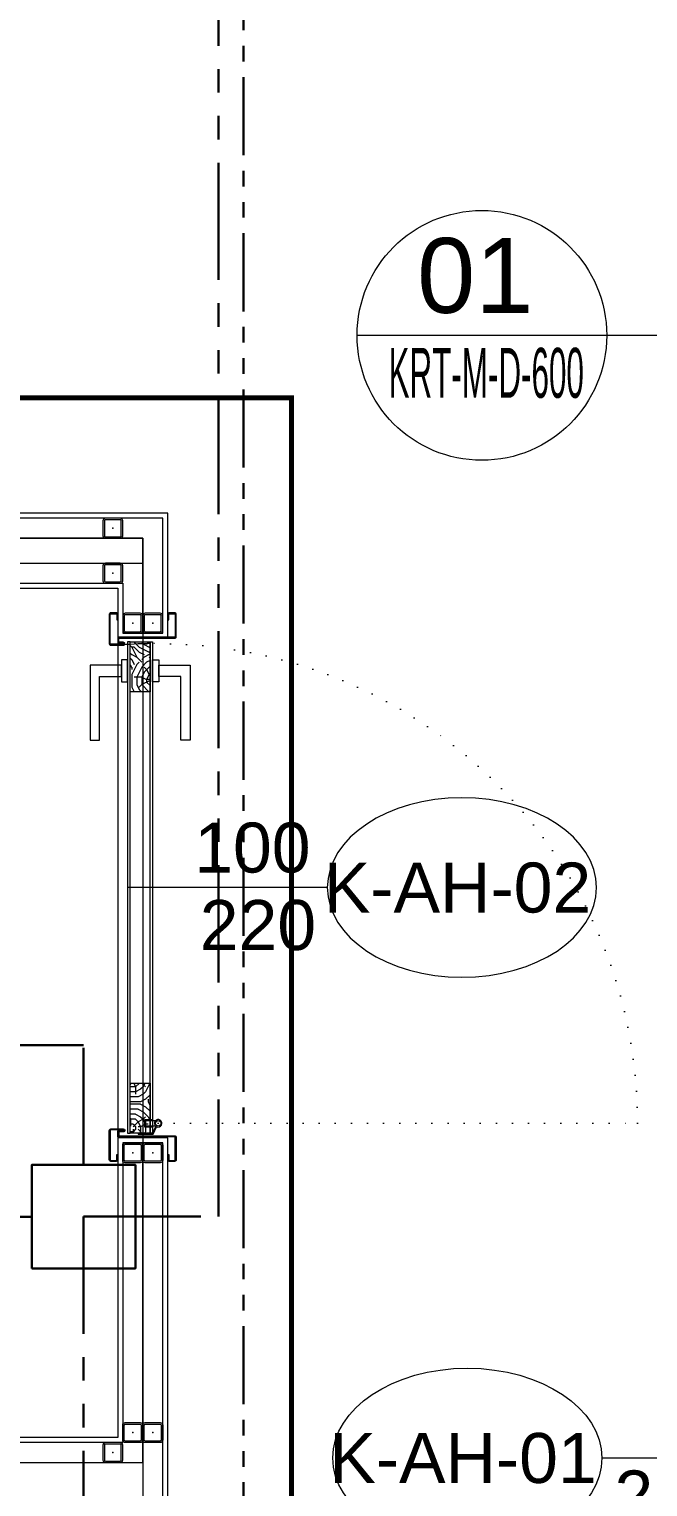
# Model space of a CAD drawing. Extents: x -1299 to 23780, y -3010 to 8106.
# Drawn here: x 1369.7 to 1493.7, y 540.1 to 831.9 of the extents above; entities that cross this region are included whole.
import ezdxf
from ezdxf.enums import TextEntityAlignment as Align

# ---------------------------------------------------------------- set-up
doc = ezdxf.new("R2010")
doc.units = 0
doc.header["$LTSCALE"] = 25
doc.header["$MEASUREMENT"] = 0
for name, pattern in [('DOT2', [0.125, 0, -0.125]), ('HIDDEN', [0.375, 0.25, -0.125]), ('HIDDEN2', [4.7625, 3.175, -1.5875]), ('PHANTOM2', [1.25, 0.625, -0.125, 0.125, -0.125, 0.125, -0.125])]:
    doc.linetypes.add(name, pattern=pattern)
doc.layers.get('0').update_dxf_attribs({"color": 9, "lineweight": 9})
for name, color, linetype, lineweight in [('06D', 9, 'Continuous', 9), ('09', 9, 'Continuous', 9), ('10', 9, 'Continuous', 9), ('11', 9, 'Continuous', 9), ('12', 9, 'Continuous', 9), ('20', 9, 'DOT2', 9), ('21', 9, 'Continuous', 9), ('22', 8, 'Continuous', 9), ('35', 9, 'Continuous', 9), ('40B', 9, 'Continuous', 9), ('E-KABLO', 7, 'Continuous', 30), ('E-MESH TAVAN', 1, 'Continuous', 30), ('E-YAZI', 7, 'Continuous', 30)]:
    doc.layers.add(name, color=color, linetype=linetype, lineweight=lineweight)
doc.styles.add('Arial', font='arial.ttf', dxfattribs={"height": 2.5})

# ---------------------------------------------------------------- blocks, each defined once
blk = doc.blocks.new('0_doorno')
blk.add_lwpolyline([(4.5, 0), (12.5, 0)])
blk.add_ellipse((-0.891, 0), major_axis=(-5.391, 0), ratio=0.666667)
at = {"style": 'Arial'}
blk.add_attdef('YUKSEKLIK', text='', height=2, dxfattribs=at).set_placement((5, 12.3), align=Align.TOP_LEFT)
blk.add_attdef('KAPINO', text='', height=2, dxfattribs=at).set_placement((0, 0), align=Align.MIDDLE)
blk.add_attdef('GENISLIK', text='', height=2, dxfattribs=at).set_placement((5, -3.789), align=Align.BOTTOM_LEFT)
blk = doc.blocks.new('0_detailbox1')
blk.add_lwpolyline([(10.411, -2.5), (7.911, 0), (-5, 0)])
blk.add_circle((0, 0), 5)
at = {"style": 'Arial'}
blk.add_attdef('DETAYADI', text='', height=3, dxfattribs=at).set_placement((0, 0), align=Align.BOTTOM_CENTER)
blk.add_attdef('PAFTAADI', text='', height=2, dxfattribs=at).set_placement((0, -0.5), align=Align.TOP_CENTER)
blk = doc.blocks.new('Prf-40x40')
for points in [[(1.5, -2), (-1.5, -2, -0.414214), (-2, -1.5), (-2, 1.5, -0.414214), (-1.5, 2), (1.5, 2, -0.414214), (2, 1.5), (2, -1.5, -0.414214)], [(1.5, -1.7), (-1.5, -1.7, -0.414214), (-1.7, -1.5), (-1.7, 1.5, -0.414214), (-1.5, 1.7), (1.5, 1.7, -0.414214), (1.7, 1.5), (1.7, -1.5, -0.414214)]]:
    blk.add_lwpolyline(points, format="xyb", close=True)
blk.add_point((0, 0))
blk = doc.blocks.new('ah 2')
at = {"layer": '09'}
h = blk.add_hatch(dxfattribs=at)
h.set_pattern_fill('LOGEND', color=256, scale=10, style=0)
h.set_pattern_definition([(7e-15, (-99172.062, -3197.198), (10, 10), [3, -7]), (7e-15, (-99172.062, -3196.698), (10, 10), [3, -7]), (7e-15, (-99171.562, -3195.698), (10, 10), [2, -8]), (7e-15, (-99171.062, -3194.698), (10, 10), [1.5, -8.5]), (7e-15, (-99171.062, -3193.698), (10, 10), [1, -9]), (7e-15, (-99173.562, -3192.698), (10, 10), [0.5, -2.5, 0.5, -6.5]), (7e-15, (-99172.062, -3192.198), (10, 10), [0.5, -4, 1.5, -4]), (7e-15, (-99170.062, -3191.698), (10, 10), [0.5, -0.5, 0.5, -8.5]), (7e-15, (-99170.562, -3191.198), (10, 10), [0.5, -9.5]), (7e-15, (-99171.062, -3190.198), (10, 10), [1.5, -8.5]), (7e-15, (-99171.062, -3189.198), (10, 10), [2, -8]), (7e-15, (-99171.562, -3188.198), (10, 10), [2.5, -3, 0.5, -4]), (90, (-99175.562, -3194.198), (-10, 10), [0.5, -1, 2.5, -6]), (90, (-99175.062, -3193.198), (-10, 10), [0.5, -0.5, 1.5, -7.5]), (90, (-99174.562, -3189.198), (-10, 10), [1, -9]), (90, (-99174.062, -3193.198), (-10, 10), [2, -3, 0.5, -4.5]), (90, (-99173.562, -3187.698), (-10, 10), [0.5, -9.5]), (90, (-99173.062, -3192.698), (-10, 10), [1.5, -8.5]), (90, (-99172.062, -3192.198), (-10, 10), [1, -9]), (90, (-99171.062, -3192.198), (-10, 10), [0.5, -1.5, 1.5, -6.5]), (90, (-99170.562, -3191.698), (-10, 10), [0.5, -9.5]), (90, (-99170.062, -3193.698), (-10, 10), [1.4, -8.6]), (90, (-99169.562, -3195.698), (-10, 10), [1, -9]), (90, (-99168.562, -3191.698), (-10, 10), [0.5, -9.5]), (90, (-99167.562, -3192.198), (-10, 10), [1.5, -8.5]), (90, (-99166.562, -3192.198), (-10, 10), [1.5, -8.5]), (45, (-99168.062, -3196.1976), (1e-15, 10), [0.7071, -0.7071, 0.7071, -12.0208356]), (45, (-99170.062, -3193.6976), (1e-15, 10), [1.4142, -12.7279356]), (45, (-99174.062, -3188.6976), (1e-15, 10), [1.4142, -12.7279356]), (45, (-99172.062, -3191.1976), (1e-15, 10), [1.4142, -12.7279356]), (45, (-99171.562, -3193.1976), (1e-15, 10), [1.4142, -12.7279356]), (45, (-99168.562, -3195.1976), (1e-15, 10), [1.4142, -12.7279356]), (45, (-99169.562, -3194.6976), (1e-15, 10), [2.12132, -12.0208156]), (45, (-99172.562, -3190.1976), (1e-15, 10), [0.7071, -13.4350356]), (45, (-99173.062, -3189.1976), (1e-15, 10), [0.7071, -13.4350356]), (45, (-99169.062, -3189.1976), (1e-15, 10), [0.7071, -13.4350356]), (45, (-99173.062, -3194.1976), (1e-15, 10), [0.7071, -13.4350356]), (45, (-99167.562, -3190.6976), (1e-15, 10), [0.7071, -13.4350356]), (45, (-99171.062, -3191.6976), (1e-15, 10), [0.7071, -13.4350356]), (45, (-99170.062, -3190.6976), (1e-15, 10), [0.7071, -13.4350356]), (135, (-99170.562, -3192.6976), (-10, 1e-15), [0.7071, -0.7071, 2.12132, -10.6066156]), (135, (-99169.062, -3192.6976), (-10, 1e-15), [0.7071, -13.4350356]), (135, (-99169.062, -3196.1976), (-10, 1e-15), [0.7071, -13.4350356]), (135, (-99171.062, -3193.6976), (-10, 1e-15), [0.7071, -13.4350356]), (135, (-99169.562, -3191.6976), (-10, 1e-15), [0.7071, -13.4350356]), (135, (-99172.062, -3194.1976), (-10, 1e-15), [0.7071, -13.4350356]), (135, (-99168.062, -3194.1976), (-10, 1e-15), [0.7071, -13.4350356]), (135, (-99175.062, -3197.1976), (-10, 1e-15), [0.7071, -13.4350356]), (135, (-99174.562, -3196.6976), (-10, 1e-15), [1.4142, -12.7279356]), (135, (-99174.062, -3196.1976), (-10, 1e-15), [1.4142, -12.7279356]), (135, (-99173.062, -3196.1976), (-10, 1e-15), [1.4142, -12.7279356]), (135, (-99172.562, -3195.1976), (-10, 1e-15), [1.4142, -12.7279356]), (135, (-99168.562, -3191.1976), (-10, 1e-15), [1.4142, -12.7279356]), (135, (-99166.562, -3196.1976), (-10, 1e-15), [1.4142, -12.7279356]), (135, (-99166.062, -3188.1976), (-10, 1e-15), [1.4142, -12.7279356]), (135, (-99166.062, -3189.1976), (-10, 1e-15), [1.4142, -12.7279356]), (135, (-99167.062, -3189.6976), (-10, 1e-15), [1.4142, -12.7279356]), (135, (-99174.062, -3189.6976), (-10, 1e-15), [2.12132, -12.0208156]), (135, (-99167.562, -3190.6976), (-10, 1e-15), [2.12132, -12.0208156]), (26.565051, (-99173.062, -3187.6976), (10, 4e-09), [1.118, -21.2426798]), (26.565051, (-99173.062, -3192.6976), (10, 4e-09), [1.118, -21.2426798]), (26.565051, (-99172.062, -3189.6976), (10, 4e-09), [1.118, -21.2426798]), (26.565051, (-99169.062, -3196.6976), (10, 4e-09), [1.118, -21.2426798]), (26.565051, (-99169.562, -3195.6976), (10, 4e-09), [1.118, -21.2426798]), (26.565051, (-99172.562, -3193.6976), (10, 4e-09), [1.118, -21.2426798]), (26.565051, (-99172.562, -3188.6976), (10, 4e-09), [1.118, -21.2426798]), (26.565051, (-99169.562, -3191.6976), (10, 4e-09), [2.236, -20.1246798]), (63.434949, (-99169.562, -3190.1976), (5e-10, 10), [1.118, -21.2426798]), (63.434949, (-99168.062, -3193.1976), (5e-10, 10), [1.118, -21.2426798]), (63.434949, (-99173.062, -3191.1976), (5e-10, 10), [1.118, -21.2426798]), (63.434949, (-99175.062, -3190.6976), (5e-10, 10), [1.118, -21.2426798]), (63.434949, (-99169.062, -3192.6976), (5e-10, 10), [1.118, -21.2426798]), (63.434949, (-99170.062, -3192.6976), (5e-10, 10), [1.118, -21.2426798]), (63.434949, (-99174.062, -3191.1976), (5e-10, 10), [2.236, -20.1246798]), (63.434949, (-99166.562, -3194.6976), (5e-10, 10), [2.236, -20.1246798]), (63.434949, (-99167.562, -3194.1976), (5e-10, 10), [2.236, -20.1246798]), (116.565051, (-99175.562, -3195.6976), (-4e-09, 10), [1.118, -21.2426798]), (116.565051, (-99175.562, -3190.1976), (-4e-09, 10), [1.118, -21.2426798]), (116.565051, (-99173.562, -3197.1976), (-4e-09, 10), [1.118, -21.2426798]), (116.565051, (-99174.562, -3188.1976), (-4e-09, 10), [1.118, -21.2426798]), (116.565051, (-99173.562, -3194.1976), (-4e-09, 10), [1.118, -21.2426798]), (116.565051, (-99171.562, -3193.1976), (-4e-09, 10), [1.118, -21.2426798]), (116.565051, (-99170.562, -3191.1976), (-4e-09, 10), [1.118, -21.2426798]), (116.565051, (-99175.062, -3195.1976), (3.21e-06, 10.0000016), [1.118, -21.2426798]), (116.565051, (-99172.562, -3193.6976), (-4e-09, 10), [1.118, -21.2426798]), (116.565051, (-99169.562, -3194.6976), (-4e-09, 10), [1.118, -21.2426798]), (116.565051, (-99168.562, -3193.6976), (-4e-09, 10), [1.118, -21.2426798]), (116.565051, (-99166.562, -3190.6976), (-4e-09, 10), [1.118, -21.2426798]), (116.565051, (-99174.062, -3187.6976), (-4e-09, 10), [1.118, -21.2426798]), (116.565051, (-99175.562, -3188.1976), (-4e-09, 10), [2.236, -20.1246798]), (116.565051, (-99174.062, -3195.1976), (-4e-09, 10), [2.236, -20.1246798]), (153.434949, (-99175.562, -3196.6976), (-10, 5e-10), [1.118, -21.2426798]), (153.434949, (-99167.062, -3197.1976), (-10, 5e-10), [1.118, -21.2426798]), (153.434949, (-99167.562, -3192.1976), (-10, 5e-10), [1.118, -21.2426798]), (153.434949, (-99171.562, -3195.6976), (-10, 5e-10), [1.118, -21.2426798]), (153.434949, (-99172.062, -3196.6976), (-10, 5e-10), [1.118, -21.2426798]), (153.434949, (-99171.062, -3194.6976), (-10, 5e-10), [1.118, -21.2426798]), (153.434949, (-99168.062, -3188.6976), (-10, 5e-10), [1.118, -21.2426798]), (153.434949, (-99167.062, -3188.1976), (-10, 5e-10), [2.236, -20.1246798])])
h.paths.add_polyline_path([(-0.76, -5.77), (3.24, -5.77), (3.24, 4.23), (-0.76, 4.23)])
h = blk.add_hatch(dxfattribs=at)
h.set_pattern_fill('LOGEND', color=256, scale=10, style=0)
h.set_pattern_definition([(7e-15, (-99166.77, -3197.198), (10, 10), [3, -7]), (7e-15, (-99166.77, -3196.698), (10, 10), [3, -7]), (7e-15, (-99166.27, -3195.698), (10, 10), [2, -8]), (7e-15, (-99165.77, -3194.698), (10, 10), [1.5, -8.5]), (7e-15, (-99165.77, -3193.698), (10, 10), [1, -9]), (7e-15, (-99168.27, -3192.698), (10, 10), [0.5, -2.5, 0.5, -6.5]), (7e-15, (-99166.77, -3192.198), (10, 10), [0.5, -4, 1.5, -4]), (7e-15, (-99164.77, -3191.698), (10, 10), [0.5, -0.5, 0.5, -8.5]), (7e-15, (-99165.27, -3191.198), (10, 10), [0.5, -9.5]), (7e-15, (-99165.77, -3190.198), (10, 10), [1.5, -8.5]), (7e-15, (-99165.77, -3189.198), (10, 10), [2, -8]), (7e-15, (-99166.27, -3188.198), (10, 10), [2.5, -3, 0.5, -4]), (90, (-99170.27, -3194.198), (-10, 10), [0.5, -1, 2.5, -6]), (90, (-99169.77, -3193.198), (-10, 10), [0.5, -0.5, 1.5, -7.5]), (90, (-99169.27, -3189.198), (-10, 10), [1, -9]), (90, (-99168.77, -3193.198), (-10, 10), [2, -3, 0.5, -4.5]), (90, (-99168.27, -3187.698), (-10, 10), [0.5, -9.5]), (90, (-99167.77, -3192.698), (-10, 10), [1.5, -8.5]), (90, (-99166.77, -3192.198), (-10, 10), [1, -9]), (90, (-99165.77, -3192.198), (-10, 10), [0.5, -1.5, 1.5, -6.5]), (90, (-99165.27, -3191.698), (-10, 10), [0.5, -9.5]), (90, (-99164.77, -3193.698), (-10, 10), [1.4, -8.6]), (90, (-99164.27, -3195.698), (-10, 10), [1, -9]), (90, (-99163.27, -3191.698), (-10, 10), [0.5, -9.5]), (90, (-99162.27, -3192.198), (-10, 10), [1.5, -8.5]), (90, (-99161.27, -3192.198), (-10, 10), [1.5, -8.5]), (45, (-99162.7704, -3196.1976), (1e-15, 10), [0.7071, -0.7071, 0.7071, -12.0208356]), (45, (-99164.7704, -3193.6976), (1e-15, 10), [1.4142, -12.7279356]), (45, (-99168.7704, -3188.6976), (1e-15, 10), [1.4142, -12.7279356]), (45, (-99166.7704, -3191.1976), (1e-15, 10), [1.4142, -12.7279356]), (45, (-99166.2704, -3193.1976), (1e-15, 10), [1.4142, -12.7279356]), (45, (-99163.2704, -3195.1976), (1e-15, 10), [1.4142, -12.7279356]), (45, (-99164.2704, -3194.6976), (1e-15, 10), [2.12132, -12.0208156]), (45, (-99167.2704, -3190.1976), (1e-15, 10), [0.7071, -13.4350356]), (45, (-99167.7704, -3189.1976), (1e-15, 10), [0.7071, -13.4350356]), (45, (-99163.7704, -3189.1976), (1e-15, 10), [0.7071, -13.4350356]), (45, (-99167.7704, -3194.1976), (1e-15, 10), [0.7071, -13.4350356]), (45, (-99162.2704, -3190.6976), (1e-15, 10), [0.7071, -13.4350356]), (45, (-99165.7704, -3191.6976), (1e-15, 10), [0.7071, -13.4350356]), (45, (-99164.7704, -3190.6976), (1e-15, 10), [0.7071, -13.4350356]), (135, (-99165.2704, -3192.6976), (-10, 1e-15), [0.7071, -0.7071, 2.12132, -10.6066156]), (135, (-99163.7704, -3192.6976), (-10, 1e-15), [0.7071, -13.4350356]), (135, (-99163.7704, -3196.1976), (-10, 1e-15), [0.7071, -13.4350356]), (135, (-99165.7704, -3193.6976), (-10, 1e-15), [0.7071, -13.4350356]), (135, (-99164.2704, -3191.6976), (-10, 1e-15), [0.7071, -13.4350356]), (135, (-99166.7704, -3194.1976), (-10, 1e-15), [0.7071, -13.4350356]), (135, (-99162.7704, -3194.1976), (-10, 1e-15), [0.7071, -13.4350356]), (135, (-99169.7704, -3197.1976), (-10, 1e-15), [0.7071, -13.4350356]), (135, (-99169.2704, -3196.6976), (-10, 1e-15), [1.4142, -12.7279356]), (135, (-99168.7704, -3196.1976), (-10, 1e-15), [1.4142, -12.7279356]), (135, (-99167.7704, -3196.1976), (-10, 1e-15), [1.4142, -12.7279356]), (135, (-99167.2704, -3195.1976), (-10, 1e-15), [1.4142, -12.7279356]), (135, (-99163.2704, -3191.1976), (-10, 1e-15), [1.4142, -12.7279356]), (135, (-99161.2704, -3196.1976), (-10, 1e-15), [1.4142, -12.7279356]), (135, (-99160.7704, -3188.1976), (-10, 1e-15), [1.4142, -12.7279356]), (135, (-99160.7704, -3189.1976), (-10, 1e-15), [1.4142, -12.7279356]), (135, (-99161.7704, -3189.6976), (-10, 1e-15), [1.4142, -12.7279356]), (135, (-99168.7704, -3189.6976), (-10, 1e-15), [2.12132, -12.0208156]), (135, (-99162.2704, -3190.6976), (-10, 1e-15), [2.12132, -12.0208156]), (26.565051, (-99167.7704, -3187.6976), (10, 4e-09), [1.118, -21.2426798]), (26.565051, (-99167.7704, -3192.6976), (10, 4e-09), [1.118, -21.2426798]), (26.565051, (-99166.7704, -3189.6976), (10, 4e-09), [1.118, -21.2426798]), (26.565051, (-99163.7704, -3196.6976), (10, 4e-09), [1.118, -21.2426798]), (26.565051, (-99164.2704, -3195.6976), (10, 4e-09), [1.118, -21.2426798]), (26.565051, (-99167.2704, -3193.6976), (10, 4e-09), [1.118, -21.2426798]), (26.565051, (-99167.2704, -3188.6976), (10, 4e-09), [1.118, -21.2426798]), (26.565051, (-99164.2704, -3191.6976), (10, 4e-09), [2.236, -20.1246798]), (63.434949, (-99164.2704, -3190.1976), (5e-10, 10), [1.118, -21.2426798]), (63.434949, (-99162.7704, -3193.1976), (5e-10, 10), [1.118, -21.2426798]), (63.434949, (-99167.7704, -3191.1976), (5e-10, 10), [1.118, -21.2426798]), (63.434949, (-99169.7704, -3190.6976), (5e-10, 10), [1.118, -21.2426798]), (63.434949, (-99163.7704, -3192.6976), (5e-10, 10), [1.118, -21.2426798]), (63.434949, (-99164.7704, -3192.6976), (5e-10, 10), [1.118, -21.2426798]), (63.434949, (-99168.7704, -3191.1976), (5e-10, 10), [2.236, -20.1246798]), (63.434949, (-99161.2704, -3194.6976), (5e-10, 10), [2.236, -20.1246798]), (63.434949, (-99162.2704, -3194.1976), (5e-10, 10), [2.236, -20.1246798]), (116.565051, (-99170.2704, -3195.6976), (-4e-09, 10), [1.118, -21.2426798]), (116.565051, (-99170.2704, -3190.1976), (-4e-09, 10), [1.118, -21.2426798]), (116.565051, (-99168.2704, -3197.1976), (-4e-09, 10), [1.118, -21.2426798]), (116.565051, (-99169.2704, -3188.1976), (-4e-09, 10), [1.118, -21.2426798]), (116.565051, (-99168.2704, -3194.1976), (-4e-09, 10), [1.118, -21.2426798]), (116.565051, (-99166.2704, -3193.1976), (-4e-09, 10), [1.118, -21.2426798]), (116.565051, (-99165.2704, -3191.1976), (-4e-09, 10), [1.118, -21.2426798]), (116.565051, (-99169.7704, -3195.1976), (3.21e-06, 10.0000016), [1.118, -21.2426798]), (116.565051, (-99167.2704, -3193.6976), (-4e-09, 10), [1.118, -21.2426798]), (116.565051, (-99164.2704, -3194.6976), (-4e-09, 10), [1.118, -21.2426798]), (116.565051, (-99163.2704, -3193.6976), (-4e-09, 10), [1.118, -21.2426798]), (116.565051, (-99161.2704, -3190.6976), (-4e-09, 10), [1.118, -21.2426798]), (116.565051, (-99168.7704, -3187.6976), (-4e-09, 10), [1.118, -21.2426798]), (116.565051, (-99170.2704, -3188.1976), (-4e-09, 10), [2.236, -20.1246798]), (116.565051, (-99168.7704, -3195.1976), (-4e-09, 10), [2.236, -20.1246798]), (153.434949, (-99170.2704, -3196.6976), (-10, 5e-10), [1.118, -21.2426798]), (153.434949, (-99161.7704, -3197.1976), (-10, 5e-10), [1.118, -21.2426798]), (153.434949, (-99162.2704, -3192.1976), (-10, 5e-10), [1.118, -21.2426798]), (153.434949, (-99166.2704, -3195.6976), (-10, 5e-10), [1.118, -21.2426798]), (153.434949, (-99166.7704, -3196.6976), (-10, 5e-10), [1.118, -21.2426798]), (153.434949, (-99165.7704, -3194.6976), (-10, 5e-10), [1.118, -21.2426798]), (153.434949, (-99162.7704, -3188.6976), (-10, 5e-10), [1.118, -21.2426798]), (153.434949, (-99161.7704, -3188.1976), (-10, 5e-10), [2.236, -20.1246798])])
h.paths.add_polyline_path([(3.23, -84.06), (-0.76, -84.06), (-0.77, -94.06), (3.23, -94.06)])
at = {"layer": '06D'}
for points in [[(-2.51, -89.4), (-8.76, -89.4), (-8.76, -74.4), (-6.89, -74.4), (-6.89, -87.15), (-6.89, -87.15), (-2.51, -87.15), (-2.51, -89.4)], [(4.99, -89.4), (11.24, -89.4), (11.24, -74.4), (9.37, -74.4), (9.37, -87.15), (9.37, -87.15), (4.99, -87.15), (4.99, -89.4)], [(-1.26, -90.47), (-2.51, -90.47), (-2.51, -86.07), (-1.26, -86.07), (-1.26, -90.47)], [(3.74, -90.47), (4.99, -90.47), (4.99, -86.07), (3.74, -86.07), (3.74, -90.47)]]:
    blk.add_lwpolyline(points, dxfattribs=at)
at = {"layer": '10'}
for points in [[(7.4, 5.44), (7.4, 3.7, -0.414214), (7.1, 3.4), (4.6, 3.4, -0.414214), (4.3, 3.7, -0.414214), (4.6, 4), (5.5, 4), (5.5, 4.8), (-5.7, 4.8, -0.414214), (-6, 5.1), (-6, 9.6, -0.414214), (-5.7, 9.9), (-4.6, 9.9, -0.414214), (-4.3, 9.6), (-4.3, 8.5), (-4.5, 8.5), (-4.5, 9.6, 0.414214), (-4.6, 9.7), (-5.7, 9.7, 0.414214), (-5.8, 9.6), (-5.8, 5.2), (-5.8, 5.1, 0.414214), (-5.7, 5), (5.7, 5), (5.7, 3.8), (4.6, 3.8, 0.414214), (4.5, 3.7, 0.414214), (4.6, 3.6), (7.1, 3.6, 0.414214), (7.2, 3.7), (7.2, 5.44), (7.2, 9.6, 0.414214), (7.1, 9.7), (6, 9.7, 0.414214), (5.9, 9.6), (5.9, 8.5), (5.7, 8.5), (5.7, 9.6, -0.414214), (6, 9.9), (7.1, 9.9, -0.414214), (7.4, 9.6)], [(-1.9, 2.85), (-1.26, 4.23), (1.61, 4.23), (1.61, 4.43), (-1.39, 4.43), (-2.07, 2.96, 14.796002)], [(7.4, -95.44), (7.4, -93.7, 0.414214), (7.1, -93.4), (4.6, -93.4, 0.414214), (4.3, -93.7, 0.414214), (4.6, -94), (5.5, -94), (5.5, -94.8), (-5.7, -94.8, 0.414214), (-6, -95.1), (-6, -99.6, 0.414214), (-5.7, -99.9), (-4.6, -99.9, 0.414214), (-4.3, -99.6), (-4.3, -98.5), (-4.5, -98.5), (-4.5, -99.6, -0.414214), (-4.6, -99.7), (-5.7, -99.7, -0.414214), (-5.8, -99.6), (-5.8, -95.2), (-5.8, -95.1, -0.414214), (-5.7, -95), (5.7, -95), (5.7, -93.8), (4.6, -93.8, -0.414214), (4.5, -93.7, -0.414214), (4.6, -93.6), (7.1, -93.6, -0.414214), (7.2, -93.7), (7.2, -95.44), (7.2, -99.6, -0.414214), (7.1, -99.7), (6, -99.7, -0.414214), (5.9, -99.6), (5.9, -98.5), (5.7, -98.5), (5.7, -99.6, 0.414214), (6, -99.9), (7.1, -99.9, 0.414214), (7.4, -99.6)]]:
    blk.add_lwpolyline(points, format="xyb", close=True, dxfattribs=at)
blk.add_circle((-2.39, 2.28), 0.55, dxfattribs=at)
at = {"layer": '12'}
for points in [[(-0.76, 4.23), (-0.77, -94.06), (-1.27, -94.06), (-1.26, 4.23)], [(3.24, 4.23), (3.24, -5.77), (-0.76, -5.77), (-0.76, 4.23)], [(3.24, 4.23), (3.24, -94.06), (3.74, -94.06), (3.74, 4.23)], [(3.24, -84.06), (3.24, -94.06), (-0.77, -94.06), (-0.77, -84.06)]]:
    blk.add_lwpolyline(points, close=True, dxfattribs=at)
at = {"layer": '20', "linetype": 'HIDDEN'}
for points in [[(-1.19, 3.03), (0.31, 3.03), (0.31, 1.53), (-1.19, 1.53)], [(-1.88, 2.83), (0.11, 2.83), (0.11, 1.73), (-1.88, 1.73)]]:
    blk.add_lwpolyline(points, dxfattribs=at)
at = {"layer": '20'}
blk.add_lwpolyline([(-2.39, 2.28), (-98.4, 2.28)], dxfattribs=at)
blk.add_arc((-2.39, 2.28), 96.02, 180, 270.6689, dxfattribs=at)
at = {"layer": '40B'}
blk.add_arc((-2.39, 2.28), 96.02, 270.9673, 274.7643, dxfattribs=at)
blk = doc.blocks.new('p-zemin kat')
at = {"layer": '06D'}
for points in [[(1392.5, 714.5), (1392.5, 730), (1186, 730)], [(1197.5, 730), (1197.5, 545), (1392.5, 545), (1392.5, 609)], [(1197.5, 725), (1392.5, 725)]]:
    blk.add_lwpolyline(points, dxfattribs=at)
at = {"layer": '11'}
for points in [[(1182.5, 518), (1182.5, 517), (1387.5, 517), (1387.5, 517), (1387.5, 517), (1387.5, 517), (1387.5, 517), (1387.5, 502), (1397.5, 502), (1397.5, 610), (1387.5, 610), (1387.5, 550), (1387.5, 550), (1387.5, 550), (1387.5, 550), (1387.5, 550), (1202.5, 550), (1202.5, 720), (1387.5, 720), (1387.5, 710), (1397.5, 710), (1397.5, 735), (1182.5, 735)], [(1184.5, 518), (1184.5, 518), (1388.5, 518), (1388.5, 503), (1396.5, 503), (1396.5, 609), (1388.5, 609), (1388.5, 549), (1201.5, 549), (1201.5, 721), (1388.5, 721), (1388.5, 711), (1396.5, 711), (1396.5, 734), (1182.5, 734)]]:
    blk.add_lwpolyline(points, dxfattribs=at)
at = {"layer": '40B'}
blk.add_lwpolyline([(3287.33, 2825), (2222.5, 2825), (2222.5, 2815), (1955, 2815), (1955, 1945), (1959.5, 1945), (1959.5, 1385), (1162.5, 1385), (1162.5, 730), (1392.5, 730), (1392.5, 325), (1522.5, 325), (1522.5, 725), (1802.6, 725), (1802.6, 730), (1831.78, 791.16), (1935.27, 740.05, -0.306949), (4278.59, 2070.68, 0.001238)], format="xyb", dxfattribs=at)
blk.add_lwpolyline([(1392.5, 730), (1392.5, 534), (1162.5, 534), (1162.5, 730)], close=True, dxfattribs=at)
at = {"layer": '10', "xscale": -1}
for p in [(1386.5, 732), (1386.5, 723), (1386.5, 547)]:
    blk.add_blockref('Prf-40x40', p, dxfattribs=at)
at = {"layer": '10', "rotation": 180}
for name, p in [('ah 2', (1393.2, 615.18)), ('Prf-40x40', (1390.5, 607)), ('Prf-40x40', (1394.5, 607)), ('Prf-40x40', (1390.5, 551)), ('Prf-40x40', (1394.5, 551))]:
    blk.add_blockref(name, p, dxfattribs=at)
at = {"layer": '10', "xscale": -1, "rotation": 270}
for p in [(1390.5, 713), (1394.5, 713)]:
    blk.add_blockref('Prf-40x40', p, dxfattribs=at)

msp = doc.modelspace()

# ---------------------------------------------------------------- linework, layer by layer
at = {"layer": '21', "linetype": 'HIDDEN2', "ltscale": 0.1, "const_width": 1}
msp.add_lwpolyline([(1116.06, 758.11), (1422.31, 758.11), (1422.31, 277.94), (1116.06, 277.94)], close=True, dxfattribs=at)
at = {"layer": '35'}
msp.add_lwpolyline([(1387.5, 550), (1202.5, 550), (1202.5, 720), (1387.5, 720)], close=True, dxfattribs=at)
at = {"layer": 'E-KABLO', "color": 6, "linetype": 'PHANTOM2', "ltscale": 1.5}
for p, q in [((1407.66, 594.22), (1407.66, 1372.5)), ((1380.66, 594.22), (1380.66, 400.42)), ((1380.66, 594.22), (1407.66, 594.22))]:
    msp.add_line(p, q, dxfattribs=at)
at = {"layer": 'E-KABLO', "color": 5, "linetype": 'PHANTOM2', "ltscale": 1.5}
for p in [(1313.17, 628.56), (1380.66, 604.56)]:
    msp.add_line(p, (1380.66, 628.56), dxfattribs=at)
at = {"layer": 'E-MESH TAVAN', "color": 6, "linetype": 'PHANTOM2'}
msp.add_line((1412.64, 400.42), (1412.64, 1359.05), dxfattribs=at)
at = {"layer": 'E-MESH TAVAN', "color": 3, "linetype": 'PHANTOM2'}
msp.add_line((1370.25, 594.2), (1336.16, 594.2), dxfattribs=at)
at = {"layer": 'E-YAZI', "color": 3, "linetype": 'Continuous', "ltscale": 100}
msp.add_lwpolyline([(1370.25, 583.84), (1391.02, 583.84), (1391.02, 604.56), (1370.25, 604.56)], close=True, dxfattribs=at)

# ---------------------------------------------------------------- block references
at = {"layer": '10'}
msp.add_blockref('p-zemin kat', (0, 0), dxfattribs=at)
at = {"layer": '21'}
ref = msp.add_blockref('0_detailbox1', (1460.42, 770.61), dxfattribs=dict(at, xscale=5, yscale=5, zscale=5))
ref.add_attrib('DETAYADI', '01', dxfattribs={"layer": '0', "height": 15, "style": 'Arial'}).set_placement((1459.09, 770.61), align=Align.BOTTOM_CENTER)
ref.add_attrib('PAFTAADI', 'KRT-M-D-600', dxfattribs={"layer": '0', "height": 10, "style": 'Arial', "width": 0.45}).set_placement((1461.29, 768.11), align=Align.TOP_CENTER)
at = {"layer": '22'}
ref = msp.add_blockref('0_doorno', (1451.96, 660.09), dxfattribs=dict(at, xscale=-5, yscale=5, zscale=5))
ref.add_attrib('KAPINO', 'K-AH-02', dxfattribs={"layer": '0', "height": 10, "style": 'Arial'}).set_placement((1455.54, 660.09), align=Align.MIDDLE)
ref.add_attrib('GENISLIK', '100', dxfattribs={"layer": '0', "height": 10, "style": 'Arial'}).set_placement((1402.8, 660.09), align=Align.BOTTOM_LEFT)
ref.add_attrib('YUKSEKLIK', '220', dxfattribs={"layer": '0', "height": 10, "style": 'Arial'}).set_placement((1403.91, 657.59), align=Align.TOP_LEFT)
ref = msp.add_blockref('0_doorno', (1461.96, 545.91), dxfattribs=dict(at, xscale=5, yscale=5, zscale=5))
ref.add_attrib('KAPINO', 'K-AH-01', dxfattribs={"layer": '0', "height": 10, "style": 'Arial'}).set_placement((1456.64, 545.91), align=Align.MIDDLE)
ref.add_attrib('GENISLIK', '90', dxfattribs={"layer": '0', "height": 10, "style": 'Arial'}).set_placement((1495.67, 545.91), align=Align.BOTTOM_LEFT)
ref.add_attrib('YUKSEKLIK', '220', dxfattribs={"layer": '0', "height": 10, "style": 'Arial'}).set_placement((1486.96, 543.41), align=Align.TOP_LEFT)

doc.saveas('drawing.dxf')
